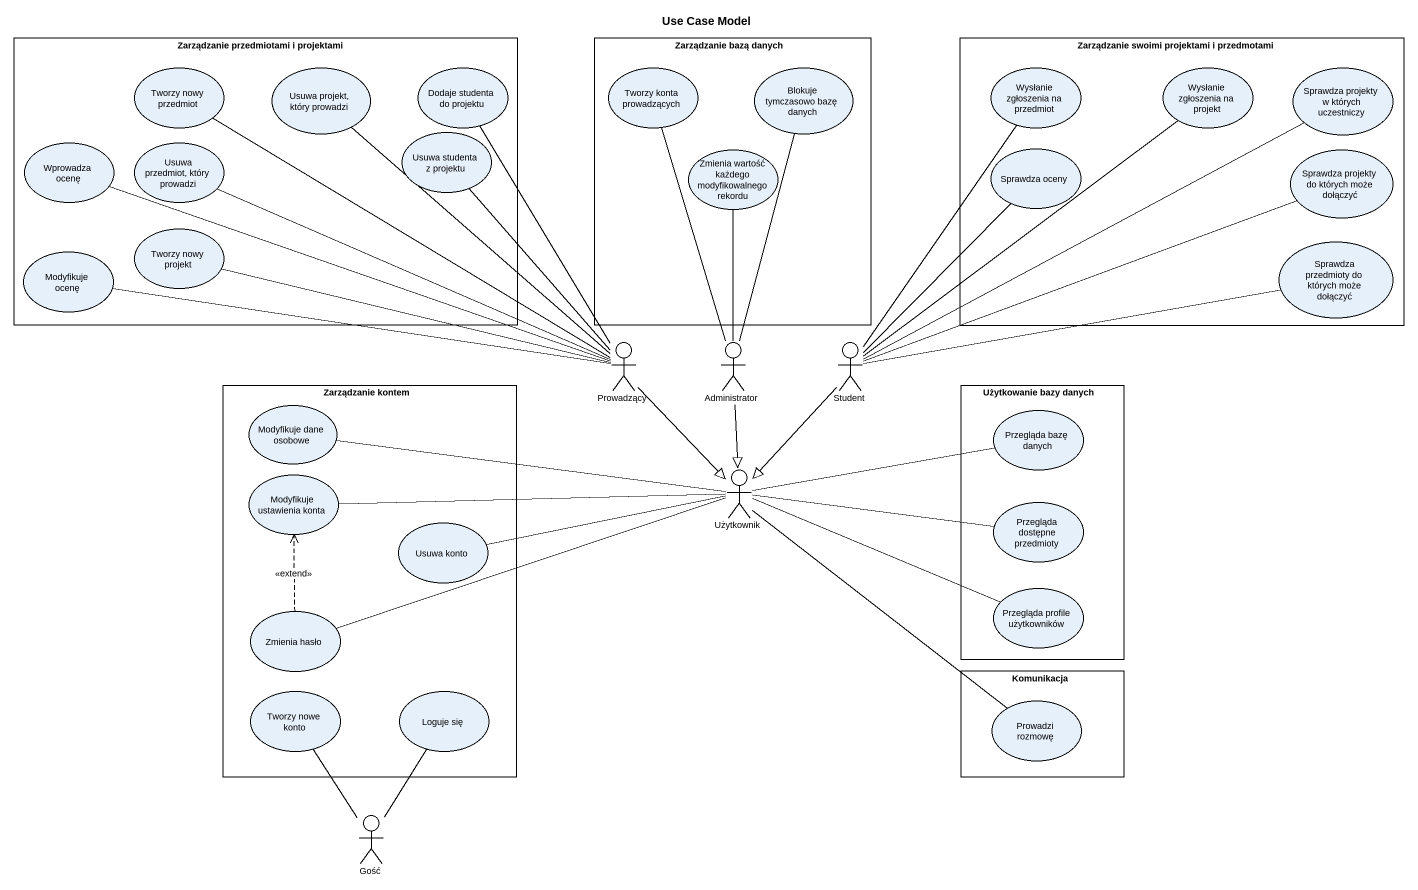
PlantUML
@startuml
title Use Case Model
rectangle "Zarządzanie przedmiotami i projektami" as Zarządzanie_przedmiotami_i {
  usecase "Tworzy nowy przedmiot" as Tworzy_nowy_przedmiot
  usecase "Usuwa projekt, który prowadzi" as Usuwa_projekt_który_prowadzi
  usecase "Dodaje studenta do projektu" as Dodaje_studenta_do_projektu
  usecase "Usuwa studenta z projektu" as Usuwa_studenta_z_projektu
  usecase "Wprowadza ocenę" as Wprowadza_ocenę
  usecase "Usuwa przedmiot, który prowadzi" as Usuwa_przedmiot_który
  usecase "Tworzy nowy projekt" as Tworzy_nowy_projekt
  usecase "Modyfikuje ocenę" as Modyfikuje_ocenę
}
rectangle "Zarządzanie bazą danych" as Zarządzanie_bazą_danych {
  usecase "Tworzy konta prowadzących" as Tworzy_konta_prowadzących
  usecase "Blokuje tymczasowo bazę danych" as Blokuje_tymczasowo_bazę
  usecase "Zmienia wartość każdego modyfikowalnego rekordu" as Zmienia_wartość_każdego
}
rectangle "Zarządzanie swoimi projektami i przedmotami" as Zarządzanie_swoimi {
  usecase "Wysłanie zgłoszenia na przedmiot" as Wysłanie_zgłoszenia_na
  usecase "Wysłanie zgłoszenia na projekt" as Wysłanie_zgłoszenia_na_2
  usecase "Sprawdza projekty w których uczestniczy" as Sprawdza_projekty_w_których
  usecase "Sprawdza oceny" as Sprawdza_oceny
  usecase "Sprawdza projekty do których może dołączyć" as Sprawdza_projekty_do
  usecase "Sprawdza przedmioty do których może dołączyć" as Sprawdza_przedmioty_do
}
actor Prowadzący
actor Administrator
actor Student
rectangle "Zarządzanie kontem" as Zarządzanie_kontem {
  usecase "Modyfikuje dane osobowe" as Modyfikuje_dane_osobowe
  usecase "Modyfikuje ustawienia konta" as Modyfikuje_ustawienia_konta
  usecase "Usuwa konto" as Usuwa_konto
  usecase "Zmienia hasło" as Zmienia_hasło
  usecase "Tworzy nowe konto" as Tworzy_nowe_konto
  usecase "Loguje się" as Loguje_się
}
rectangle "Użytkowanie bazy danych" as Użytkowanie_bazy_danych {
  usecase "Przegląda bazę danych" as Przegląda_bazę_danych
  usecase "Przegląda dostępne przedmioty" as Przegląda_dostępne
  usecase "Przegląda profile użytkowników" as Przegląda_profile
}
actor Użytkownik
rectangle Komunikacja {
  usecase "Prowadzi rozmowę" as Prowadzi_rozmowę
}
actor Gość
Prowadzący -up- Tworzy_nowy_przedmiot
Prowadzący -up- Usuwa_projekt_który_prowadzi
Prowadzący -up- Dodaje_studenta_do_projektu
Prowadzący -up- Usuwa_studenta_z_projektu
Prowadzący -left- Wprowadza_ocenę
Prowadzący -left- Usuwa_przedmiot_który
Prowadzący -left- Tworzy_nowy_projekt
Prowadzący -left- Modyfikuje_ocenę
Prowadzący --|> Użytkownik
Administrator -up- Tworzy_konta_prowadzących
Administrator -up- Blokuje_tymczasowo_bazę
Administrator -up- Zmienia_wartość_każdego
Administrator --|> Użytkownik
Student -up- Wysłanie_zgłoszenia_na
Student -up- Wysłanie_zgłoszenia_na_2
Student -right- Sprawdza_projekty_w_których
Student -up- Sprawdza_oceny
Student -right- Sprawdza_projekty_do
Student -right- Sprawdza_przedmioty_do
Student --|> Użytkownik
Modyfikuje_dane_osobowe -right- Użytkownik
Przegląda_bazę_danych -left- Użytkownik
Modyfikuje_ustawienia_konta -right- Użytkownik
Przegląda_dostępne -left- Użytkownik
Usuwa_konto -right- Użytkownik
Przegląda_profile -left- Użytkownik
Zmienia_hasło .up.> Modyfikuje_ustawienia_konta : <<extend>>
Zmienia_hasło -right- Użytkownik
Prowadzi_rozmowę -up- Użytkownik
Gość -up- Tworzy_nowe_konto
Gość -up- Loguje_się
@enduml
